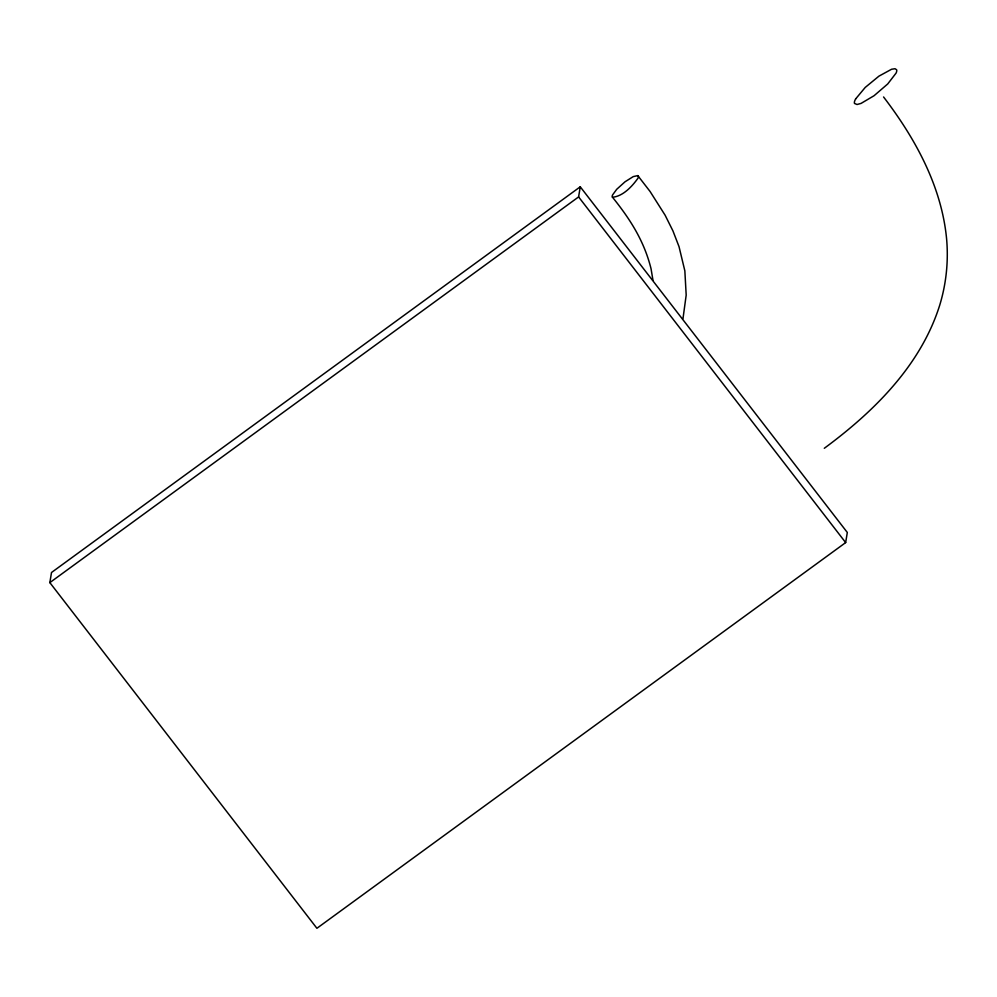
<?xml version="1.0" encoding="UTF-8"?>
<svg xmlns="http://www.w3.org/2000/svg" width="997" height="997" viewBox="0 0 997 997"><rect width="100%" height="100%" fill="white"/><g stroke="black" fill="none" stroke-linecap="round" stroke-linejoin="round"><path stroke-width="1.5" d="M49.85 582.622L51.508 572.502L580.254 186.8L847.313 532.473L845.655 542.592L316.909 928.294L49.85 582.622L578.596 196.92L580.254 186.8M682.995 318.579L686.185 295.1L684.852 270.872L679.019 246.633L672.95 230.918L665.124 215.227L650.094 191.511L637.781 175.609L633.22 176.619L625.032 181.79L616.707 189.305L612.607 194.889A36.715 5.882 -37.7 0 0 612.27 196.945C629.705 218.605 644 240.402 651.041 268.729L652.973 280.269M824.295 448.289C873.945 411.661 920.817 365.388 939.747 305.107A184.457 179.448 9.3 0 0 946.589 238.744C941.529 186.103 915.196 138.321 883.566 96.971M612.47 197.256C622.951 196.297 632.036 186.564 637.98 178.189A36.715 5.882 -37.7 0 0 638.317 176.145L638.117 175.833M578.596 196.92L845.655 542.592M855.638 98.927L855.04 100.124A59.396 9.534 -37.7 0 0 854.491 103.439L857.046 104.498L861.072 103.401L874.07 95.712L887.729 83.947L896.079 73.093A59.396 9.534 -37.7 0 0 896.627 69.778L895.032 68.718L891.567 69.254L878.943 76.146L865.234 87.424L855.638 98.927"/></g></svg>
